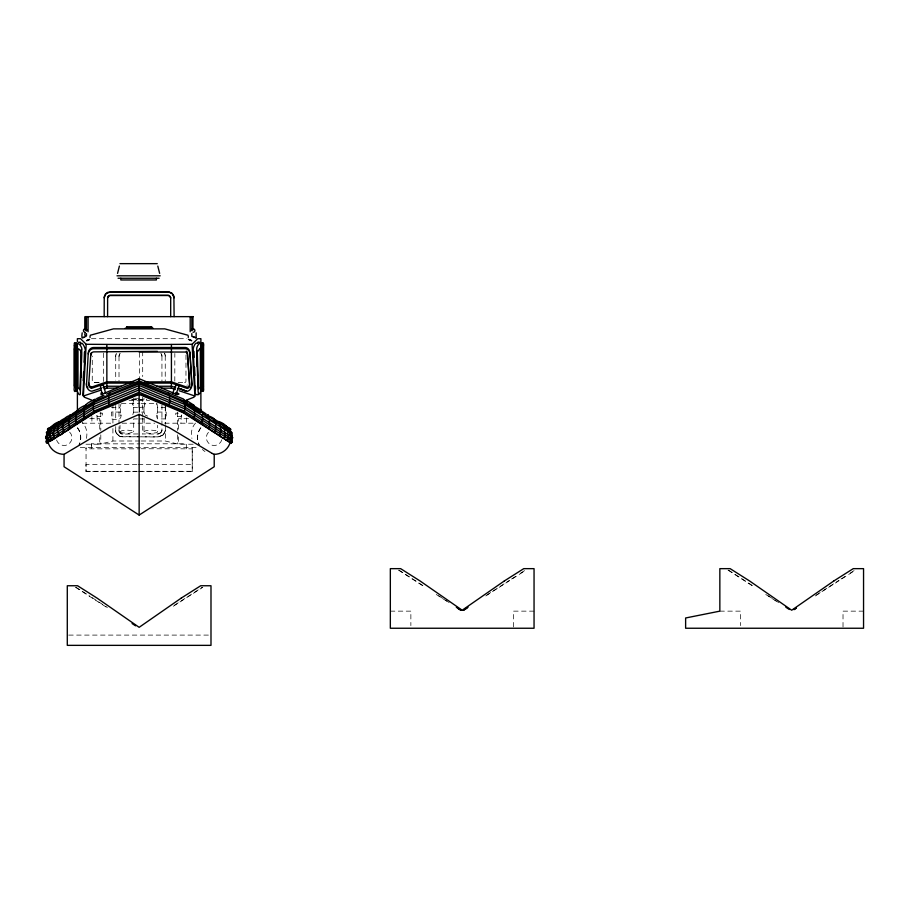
<?xml version="1.0" encoding="UTF-8"?>
<svg xmlns="http://www.w3.org/2000/svg" width="909" height="909" viewBox="0 0 909 909"><rect width="100%" height="100%" fill="white"/><g stroke="black" fill="none" stroke-linecap="round" stroke-linejoin="round"><path stroke-width="0.68" stroke-dasharray="4.54 3.41" d="M98.808 382.609L93.559 382.598A1.307 1.307 0 0 1 92.252 381.291L92.286 356.101M85.991 444.228L99.74 444.228L99.74 436.854M103.444 353.101L103.399 381.166A1.398 1.398 0 0 1 103.217 381.757A1.398 1.398 0 0 0 103.387 381.405M174.801 381.132L174.835 353.487M184.55 382.609A1.398 1.398 0 0 0 185.959 381.212L185.993 353.101M120.908 404.096L120.499 406.516M156.803 403.221L157.655 407.516L166.199 407.527M115.716 356.43L115.784 355.351M119.011 356.533L119.068 355.737M161.904 430.752L161.938 430.116M165.188 431.139L165.245 430.355M120.931 415.788L120.931 415.208M132.782 403.812L132.782 404.391M144.883 404.391L144.883 403.812M156.734 403.812L156.734 404.391M156.734 415.208L156.734 415.788M137.02 471.453L86.06 471.453L86.048 447.717L85.9 448.841L139.702 448.841M186.311 448.841L186.322 443.797L141.031 443.797M192.242 471.453L192.231 447.705L192.242 471.453L138.441 471.453M86.344 438.388C87.843 432.695 86.23 426.446 82.105 422.219M120.533 413.072L120.249 406.993M120.022 412.072L111.455 412.072L111.455 418.913C117.75 420.288 122.715 419.822 120.499 413.072M132.816 414.606L133.589 412.186M138.827 407.527L144.201 406.993M144.179 418.458L143.963 431.809L144.883 432.673L150.803 433.536L156.734 432.673L157.655 431.809L157.655 425.367M157.655 407.516L157.166 417.913M115.784 355.487L116.011 354.328M119.068 355.873L119.204 355.089M161.904 430.616L161.359 432.173M165.188 430.991L163.665 434.366M156.939 413.788L157.416 412.606M116.011 354.476L116.386 353.351M119.204 355.226L119.783 353.874M161.791 431.105L159.768 433.582M164.983 431.866L163.006 435.036M181.448 414.879A1.716 1.045 -90 0 1 181.311 415.72L180.914 423.196M181.311 415.72L180.971 416.538L175.778 416.595L175.778 413.175L178.346 413.175M120.011 431.809L122.022 430.593L126.851 430.093L131.691 430.593L133.703 431.809L128.624 433.479L120.931 432.673L120.011 431.809L120.011 425.367M143.963 431.809L145.963 430.593L150.803 430.093L155.644 430.593L157.655 431.809M133.464 401.153L132.794 404.096L133.589 407.402M144.201 407.05L144.861 404.096L143.963 398.267M119.443 354.601L120.193 353.328M200.878 427.866L199.775 429.309A16.714 16.703 -6.4 0 0 199.253 445.035A16.68 16.68 0 0 1 200.98 427.491M195.515 423.083C191.731 427.139 190.606 433.093 191.935 438.388M161.041 432.445L158.155 434.059L142.69 433.945M133.578 400.801L133.703 398.267M133.578 412.186L143.974 412.072L144.849 414.606M143.974 418.913L138.827 418.913M139.85 441.001L112.909 441.001L99.74 444.228M163.006 434.888L158.586 436.945M174.414 605.246L202.298 587.237M486.883 594.997L509.222 580.51M816.384 594.997L838.734 580.51M173.335 606.246L202.809 587.271M511.551 579.01L516.153 576.045M520.755 573.09L525.357 570.125M485.77 595.963L525.856 570.159M841.052 579.01L845.654 576.045M850.256 573.09L854.858 570.125M815.282 595.963L855.369 570.159M162.257 435.468L157.7 437.002L120.977 436.65M159.257 433.661L157.587 433.945M91.411 338.693L186.868 338.693M134.543 398.278L139.997 398.278M131.828 399.63L137.27 399.63M138.634 399.63L146.803 399.63M131.794 399.812L137.27 399.812M138.634 399.812L146.838 399.812M129.067 400.608L137.543 400.676M138.634 400.608L149.565 400.608M121.42 403.653L139.85 403.653M141.27 403.653L156.859 403.653M111.455 407.527L120.022 407.527M133.578 407.402L137.543 407.527M157.643 412.072L166.199 412.072L166.199 418.913L157.643 418.913L157.132 417.913M99.933 413.175L102.501 413.175L102.501 416.595L97.377 416.595L97.002 415.799A1.716 1.045 -90 0 1 96.831 414.879M89.764 418.697L99.74 418.697L99.74 432.423M188.515 418.697L178.539 418.697L178.539 431.048M137.543 418.913L133.691 418.913L133.703 431.809M82.333 423.196L112.159 423.196M122.101 423.196L154.757 423.196M164.699 423.196L195.946 423.196M138.009 433.945L122.806 434.093A4.238 4.227 0 0 1 121.363 433.832L120.124 432.968M157.7 436.854L121.886 436.809M141.27 441.001L165.37 441.001L178.539 444.228L195.037 444.228M91.502 443.797L91.684 448.841L91.502 443.797L139.702 443.887M80.242 447.66L196.617 447.66M141.031 448.751L192.083 448.841M136.895 464.51L85.923 464.51L86.06 471.453M138.316 464.51L192.106 464.51M86.071 471.294L137.043 471.294M138.463 471.294L192.253 471.282M390.336 611.143L410.868 611.143L410.868 625.619M534.049 611.143L513.517 611.143L513.517 628.244M719.848 611.143L740.369 611.143L740.369 625.619M863.55 611.143L843.018 611.143L843.018 628.244M68.698 635.096L209.581 635.096M99.183 382.45L93.559 382.45A1.307 1.307 0 0 1 92.252 381.132L92.252 381.291M178.153 382.609L184.55 382.45M120.09 436.388L120.977 436.797M120.09 436.536L116.659 433.729M145.247 415.049L147.633 416.117M120.908 433.638L119.522 432.275M119.261 436.172L116.25 433.002M728.541 570.125L752.891 585.851M728.029 570.159L753.97 586.862M765.753 594.452L778.729 602.792M399.028 570.125L423.389 585.851M398.528 570.159L424.469 586.862M436.252 594.452L449.228 602.792M75.981 587.237L89.775 596.122M75.47 587.271L108.489 608.519M768.185 595.77L778.763 602.633M438.672 595.77L449.262 602.633M92.104 597.622L107.387 607.53M77.401 427.866L78.515 429.309A16.714 16.703 6.4 0 1 79.026 445.035A16.68 16.68 0 0 0 75.856 425.855M119.795 432.786L119.306 431.877M160.836 353.203L161.529 354.396M97.002 415.799L97.377 423.196M164.597 353.147L165.177 355.203M164.597 353.283L164.949 354.226M161.529 354.26L161.757 354.976M115.943 432.218L116.25 433.138M161.757 354.84L161.893 355.578M119.147 431.605L119.011 430.605M115.761 431.423L115.943 432.366M156.803 416.379L156.939 417.208M165.177 355.067L165.245 356.101M161.893 355.442L161.938 356.192M119.045 431.184L119.011 425.003M115.716 430.696L115.761 431.559M186.379 417.913L186.379 423.196M178.539 436.854L178.539 444.228M177.494 412.152L177.494 430.582M177.494 434.832L177.494 443.467M165.37 406.425L165.37 424.401M165.37 425.787L165.37 441.001M165.245 355.964L165.245 381.178M165.245 406.391L165.245 423.389M161.938 356.055L161.938 381.212M161.938 404.959L161.938 430.252M143.963 407.516L143.963 412.084M142.69 351.363L142.69 376.565M142.69 397.028L142.69 416.447M142.69 417.833L142.69 434.093M139.395 352.76L139.395 377.883M139.395 407.357L139.395 412.947M139.145 407.914L139.145 412.709M133.703 407.516L133.703 412.084M119.011 356.385L119.011 380.916M119.011 403.994L119.011 423.719M115.716 356.294L115.716 380.155M115.716 405.425L115.716 420.947M115.716 426.582L115.716 430.843M112.909 403.653L112.909 423.015M112.909 428.548L112.909 441.001M100.797 412.152L100.797 430.582M100.797 434.832L100.797 443.467M91.9 416.572L91.9 423.196M204.957 451.523A16.68 16.68 0 0 1 202.423 449.444M69.629 432.082A7.874 7.874 0 0 1 67.993 444.467A7.874 7.874 0 0 1 56.46 439.683M221.819 439.683A7.874 7.874 0 0 1 210.286 444.467A7.874 7.874 0 0 1 208.65 432.082M187.413 384.939A4.693 4.693 0 0 1 186.902 385.28M122.806 433.945A4.238 4.227 0 0 1 121.363 433.695"/><path stroke-width="1.36" d="M200.878 410.448L200.889 392.574M200.9 341.534L200.9 338.693L197.742 338.693L192.083 344.295L139.145 344.591L86.196 344.295L80.537 338.693L77.379 338.693L77.379 341.534M90.991 353.101A5.511 3.931 64.9 0 0 90.82 354.112L88.718 384.496A3.329 2.386 64.9 0 0 91.161 388.223L91.548 387.109L106.853 381.848L133.759 381.905M201.559 350.374L201.639 347.045L202.23 350.374M202.23 383.746L201.639 387.086L201.559 383.746M82.196 332.83C80.844 340.057 83.583 337.069 84.946 336.955M81.162 349.863L81.151 377.383M214.138 419.083L228.636 427.73L228.795 429.128L183.425 400.801L139.145 382.337L94.854 400.801L48.075 430.309L47.438 429.264L48.291 428.48M188.254 337.432L188.288 336.262M88.741 382.825L88.73 383.268A3.329 2.386 64.9 0 0 91.173 387.007L91.548 387.109M197.923 343.068L198.014 342.034L198.787 342.204M83.174 380.632L83.594 372.145M84.082 362.248L84.435 351.988M91.979 400.199L84.423 397.244L83.378 396.017L86.196 344.295M104.171 297.777L105.898 293.766L109.921 292.039L169.074 292.096L172.38 293.766L174.108 297.777M107.592 297.925L108.296 296.004L110.069 295.277L168.892 295.38L170.687 297.607L170.687 316.639M80.89 344.181C81.571 339.773 86.685 350.022 84.992 351.703A7.067 0.648 -89.3 0 1 84.946 354.794L82.844 395.21M48.097 428.662L48.541 430.184L47.791 431.991L48.654 433.195L94.025 404.278L139.145 385.496L184.254 404.278L231.727 433.979L232.09 432.582L230.488 431.991L229.738 430.184L228.375 429.434L230.352 431.945L229.636 433.195L230.829 437.263L229.954 437.774L227.636 436.377L184.22 408.641L139.145 389.859L94.059 408.641L50.643 436.377L46.938 438.536L45.586 438.161L45.745 436.922L93.911 406.698L139.145 387.859L184.368 406.698L229.954 435.741M45.961 436.763L46.802 434.082L48.654 433.195C47.438 436.081 47.223 437.263 48.643 440.07L46.086 441.354L46.279 442.797L51.234 440.695L94.843 412.834L139.145 394.37L183.436 412.834L229.375 442.104L231.238 443.001L232.397 442.115L232 441.172L183.811 410.868L139.145 392.245L94.468 410.868L48.154 440.274L48.154 441.899L55.369 437.627L54.495 438.638L53.358 437.752L54.21 436.615L52.87 433.309L53.847 432.309L53.676 428.094L62.801 422.605M229.863 441.842C233.079 444.751 230.886 438.717 232.829 437.649C229.943 436.343 233.102 432.809 230.488 431.991M78.219 342.295L79.026 342.295M79.492 342.295L80.276 342.125L80.356 343.159M199.253 342.295L200.071 342.295M79.912 389.677L81.299 353.771C82.151 351.783 77.504 346.568 77.89 349.863L77.901 387.416L79.878 389.734M117.556 273.382L119.397 266.076M49.166 431.23C49.347 428.582 49.291 426.98 52.904 426.264C50.211 425.912 53.017 428.991 51.449 429.855L46.348 432.377L46.802 434.082M86.98 417.345L95.536 411.936L110.614 405.175C107.637 406.505 108.239 393.336 110.239 392.472L139.145 380.894L183.573 399.04L183.948 402.448L200.355 412.868M71.947 426.957L85.912 418.015C83.196 420.515 83.492 412.186 84.401 410.368C82.617 405.732 88.468 401.88 94.184 399.892M83.628 409.232L68.754 418.504L69.175 422.458L68.255 423.412L69.618 426.696L68.834 427.787L69.948 428.696L70.766 427.719C70.175 429.048 60.608 435.206 63.528 430.627C64.528 429.116 60.528 427.207 63.107 426.366C62.528 421.151 63.46 417.447 69.891 415.368M172.596 393.29L175.494 386.211M175.664 394.801L178.55 387.734M47.336 432.116L48.075 430.309M193.924 351.442L194.06 357.396M46.223 436.809L47.245 440.842L46.507 441.035M95.536 411.936C92.729 413.47 92.854 403.755 94.343 402.448L108.137 396.267M77.833 423.174C75.231 426.241 75.356 416.958 76.401 415.47C74.663 411.004 80.333 407.027 85.9 405.119M63.653 432.309C63.141 434.4 55.483 437.593 58.392 433.945C59.403 432.411 55.392 430.502 58.006 429.65C57.426 424.31 58.562 420.583 65.141 418.447M192.083 344.295L194.901 396.017L193.856 397.244L186.3 400.199M52.131 439.672C48.472 442.353 52.029 436.456 49.631 435.354C51.881 432.218 48.143 428.9 54.642 427.844C56.392 426.889 53.358 424.389 55.813 424.196M48.416 441.842C45.984 444.91 46.427 439.808 46.473 438.661M47.041 443.001L47.95 441.967A16.68 16.68 0 0 0 64.062 454.33L108.966 427.65L139.145 414.379L169.313 427.65L212.263 453.466M200.275 348.192L197.264 352.01L198.537 389.166L200.366 386.87L200.321 348.306M198.526 394.676L200.503 392.461L200.753 390.029L200.798 346.704C202.343 338.943 195.537 346.09 196.867 350.17A7.045 0.591 -90 0 0 196.844 354.249L198.128 391.62C200.196 396.926 192.913 394.961 195.185 390.291L193.412 354.249A7.067 0.648 89.3 0 1 193.367 351.158C192.197 348.783 195.424 341.205 197.435 343.272M217.365 422.469C220.023 419.776 218.955 424.208 219.523 425.207L225.773 429.184M224.591 427.071C227.284 424.378 226.227 428.855 226.83 429.855L229.113 431.23M100.74 393.199L102.206 392.961M463.374 610.257L468.078 607.201M794.046 609.496L796.398 607.962L794.057 609.621M63.812 421.946L69.811 418.072C71.3 417.254 68.493 414.22 71.084 414.606M72.231 413.868L77.992 410.164M64.062 454.33L64.062 466.737L139.145 515.062L214.217 466.737L214.217 454.33A16.68 16.68 0 0 0 230.341 441.967L231.238 443.001M463.374 610.382L466.908 608.11M60.142 421.662L53.949 425.605M56.415 436.956L59.551 434.945M84.764 408.505L94.343 402.448L94.275 399.506L95.365 399.142M200.889 411.879L201.207 410.209L190.015 403.619M168.04 392.472C170.04 393.336 170.642 406.505 167.665 405.175L182.743 411.936L191.299 417.345M87.15 340.364L86.65 340.716L89.571 339.421M47.825 428.594L50.643 427.628M228.988 428.378C232.056 431.843 231.477 428.094 227.636 427.628M100.865 394.711L139.145 378.701L177.414 394.711M96.604 398.585L104.046 395.245M106.523 394.142L110.239 392.472M87.923 340.011L89.218 339.523M109.387 395.71L139.145 383.791L168.892 395.71M111.921 404.664L137.838 394.267M192.378 405.119C194.787 405.812 195.946 420.026 192.367 418.015L206.332 426.957M91.548 388.336L106.853 383.075L131.055 383.109M100.388 388.416L91.979 391.188A5.454 3.897 64.9 0 1 86.457 385.632L88.275 352.703A9.658 6.908 64.9 0 1 89.002 350.488L89.366 349.851A9.658 6.908 64.9 0 1 94.047 347.511L185.288 347.499A8.885 6.34 -64.9 0 1 189.027 349.829L189.356 350.442A8.885 6.34 -64.9 0 1 190.026 353.419L191.89 384.007A5.34 3.818 -64.9 0 1 190.39 388.018M102.978 387.541L106.853 386.234L121.204 386.257M82.196 337.796L83.685 337.33M83.378 396.017L100.331 390.347M104.251 389.041L106.853 388.166L116.682 388.12M222.216 424.276C224.614 425.605 224.58 429.446 224.682 432.343C225.398 440.945 224.853 439.717 214.626 432.309M90.241 335.262L113.477 328.865L164.802 328.865L188.038 335.262M49.291 428.378L48.052 428.469M46.473 436.627L46.938 436.502C48.541 435.206 44.893 432.161 47.791 431.991M226.83 429.855C229.261 430.627 226.739 433.866 228.613 435.616C226.307 438.82 230.636 443.967 222.91 437.627M90.809 355.328A5.511 3.931 64.9 0 1 94.195 351.863L157.382 351.351M88.264 353.919A9.658 6.908 64.9 0 1 88.991 351.703L89.366 351.079A9.658 6.908 64.9 0 1 94.036 348.738L185.277 348.715A8.885 6.34 -64.9 0 1 189.015 351.044L189.356 351.669A8.885 6.34 -64.9 0 1 190.026 354.635L191.879 385.223A5.34 3.818 -64.9 0 1 187.174 391.324L178.982 388.791M144.531 381.905L171.426 381.848L187.061 387.189A2.5 1.795 -64.9 0 0 189.64 384.268L187.527 353.987A5.068 3.613 -64.9 0 0 187.072 352.192M147.213 383.109L171.426 383.075L187.049 388.416A2.5 1.795 -64.9 0 0 189.64 385.484L187.515 355.214A5.068 3.613 -64.9 0 0 185.629 352.044L139.134 351.999M157.064 386.257L171.426 386.234L175.21 387.518M119.954 263.644L157.246 263.644M117 275.813L160.2 275.813M118.068 278.245L159.132 278.245M193.128 316.639L85.151 316.639L85.151 329.933M151.587 326.763L126.681 326.763L126.658 328.126M125.294 328.126L152.996 328.126M161.597 388.12L171.426 388.166L175.335 389.472M188.481 339.375L191.674 340.739L191.174 340.386M232.079 436.661L231.34 436.502M231.818 438.661L229.954 437.774C230.863 441.16 230.238 444.092 226.159 439.672M214.217 454.33L212.274 453.477M196.139 332.83L196.139 337.818L194.196 337.216M193.128 336.58L191.822 336.398L191.822 333.58M193.072 336.875L194.242 337.25M194.64 337.353L196.139 337.818M179.255 390.779L194.901 396.017M189.106 339.546L190.401 340.034M140.44 394.267L166.37 404.664M180.232 388.7L186.515 391.347L180.243 388.666M170.153 396.267L183.948 402.448C185.425 403.755 185.55 413.47 182.743 411.936M177.709 393.199L178.982 394.074L175.789 392.699M231.534 441.047C230.704 438.877 233.658 436.979 231.477 434.082M184.095 399.892L187.652 402.13M186.447 400.426L194.162 405.346M201.434 410.902L206.048 413.868M457.477 608.11L461.011 610.382M215.478 422.605C222.762 423.912 219.171 427.071 221.239 430.639C218.864 431.73 222.285 437.57 218.728 434.945M213.467 421.299C206.184 418.242 199.457 407.743 202.968 418.867C200.673 419.947 203.775 425.617 200.446 423.174M785.819 607.201L789.342 609.496M456.318 607.201L461.022 610.257M132.089 623.551L135.611 625.835M230.204 430.309L230.954 432.116M103.831 386.439L105.546 393.188M100.581 387.507L102.626 395.585M157.802 266.076L159.643 273.382M195.583 389.132L195.469 386.325M170.687 297.925L169.949 296.186L168.21 295.459L109.41 295.55L107.626 297.573L107.592 316.639M86.389 383.53L86.457 384.405A5.454 3.897 64.9 0 0 86.65 385.302M194.549 367.134L194.958 375.485M90.048 336.262L90.071 337.432M77.39 392.574L77.401 410.448M197.196 351.09L197.196 366.691M192.958 316.639L192.958 329.899M191.822 316.639L191.822 330.751M190.197 316.639L190.197 331.785M174.108 316.639L173.892 296.061L171.778 293.039L168.37 291.857L107.785 292.312L105.455 294.05L104.24 296.777L104.171 316.639M171.426 344.534L171.426 347.692M171.426 348.92L171.426 388.166M156.382 278.245L156.382 279.961L120.817 279.961L120.817 278.245M151.633 326.763L151.633 328.126M151.371 326.763L151.371 328.126M139.145 378.701L139.145 380.167M139.145 380.53L139.145 407.13M139.145 414.334L139.145 515.062M126.851 326.763L126.851 328.126M106.853 344.534L106.853 347.692M106.853 348.92L106.853 388.166M88.082 316.639L88.082 331.785M86.457 316.639L86.457 330.751M86.457 333.58C87.332 338.455 83.594 336.444 85.151 332.592M85.321 316.639L85.321 329.899M191.458 330.41A1.716 1.704 0 0 1 193.31 328.853A1.716 1.704 0 0 1 194.867 330.706A1.716 1.704 0 0 1 193.015 332.262M101.41 388.416A1.716 1.704 0 0 1 100.66 386.12A1.716 1.704 0 0 1 102.956 385.371A1.716 1.704 0 0 1 103.717 387.666M85.321 332.262A1.716 1.704 0 0 1 83.458 330.558A1.716 1.704 0 0 1 85.321 328.853A1.716 1.704 0 0 1 86.855 330.853M186.311 351.226A5.068 3.613 -64.9 0 1 186.856 351.817M50.824 427.491A16.68 16.68 0 0 1 59.744 421.526M87.889 387.791A5.454 3.897 64.9 0 1 87.378 387.018M218.535 421.526A16.68 16.68 0 0 1 227.455 427.491M175.63 387.825A1.716 1.704 39 0 1 176.244 385.382A1.716 1.704 39 0 1 178.618 386.211A1.716 1.704 39 0 1 177.596 388.507M74.277 345.829L74.265 387.166C73.311 392.995 76.538 392.995 75.572 387.166L75.572 347.124C76.64 342.875 73.674 340.125 74.277 345.829M74.447 349.601L74.447 383.837C73.731 387.734 76.106 387.734 75.402 383.837L75.402 350.465C76.186 347.59 74.004 345.795 74.447 349.601M75.992 345.829L75.992 387.166C75.208 392.961 77.822 392.961 77.026 387.166L77.026 347.124C77.913 342.977 75.504 340.125 75.992 345.829M76.129 349.601L76.14 385.496L76.799 387.166L76.799 347.124L76.129 349.601M201.434 345.75L201.434 387.086C200.741 392.847 203.037 392.847 202.343 387.086L202.343 347.045C203.116 342.943 201.014 340.034 201.434 345.75M202.65 345.829L202.65 387.166C201.946 392.938 204.252 392.938 203.559 387.166L203.559 347.124C204.332 343.034 202.218 340.125 202.65 345.829M202.775 349.601L203.355 387.166L203.355 347.124L202.775 349.601M77.435 346.67L77.424 388.291C75.765 391.143 81.071 398.79 80.356 392.165L81.765 354.794A7.045 0.648 -90 0 0 81.742 350.715C83.219 347.033 76.106 339.387 77.435 346.67M215.581 431.48L214.444 432.639L207.513 427.719C210.024 430.025 209.82 423.878 209.354 422.48C209.945 419.185 208.57 417.379 207.922 414.549C205.923 415.754 213.888 417.049 214.444 419.413C212.99 420.947 215.115 421.64 215.672 422.878C215.717 425.98 215.501 428.594 215.581 431.48M181.3 598.054L139.145 627.324L96.979 598.054L77.572 585.748L67.289 585.748L67.289 645.356L210.99 645.356L210.99 585.748L200.707 585.748L181.3 598.054M504.359 580.942L462.192 610.223L420.026 580.942L400.63 568.648L390.336 568.648L390.336 628.244L534.049 628.244L534.049 568.648L523.766 568.648L504.359 580.942M833.86 580.942L791.694 610.223L749.539 580.942L730.132 568.648L719.848 568.648L719.848 611.143L685.625 617.984L685.625 628.244L863.55 628.244L863.55 568.648L853.267 568.648L833.86 580.942"/></g></svg>
